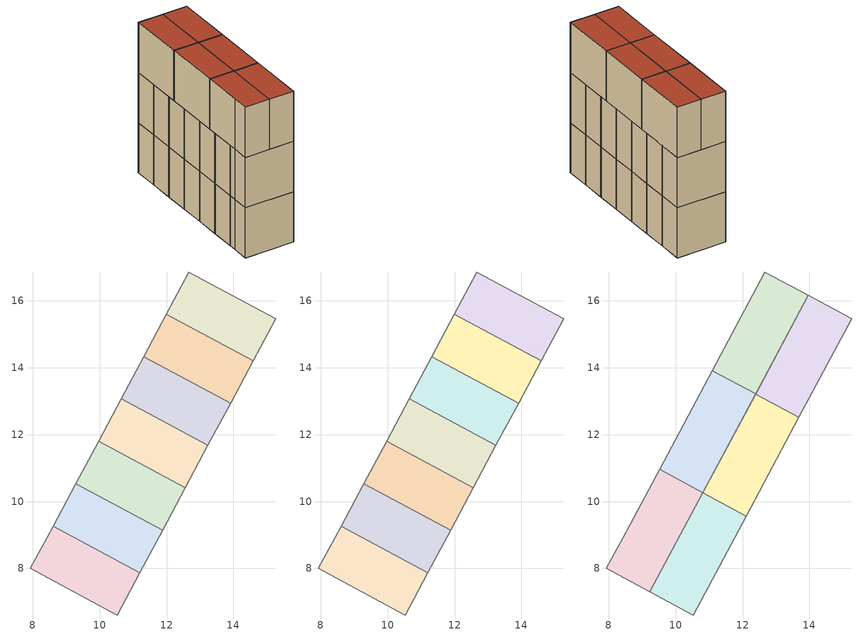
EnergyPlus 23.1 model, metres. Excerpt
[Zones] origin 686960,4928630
5466c3e88898cada_F0_dwelling_0
 floor ground (EU_floor_Construction): 14.59,14.21 15.27,15.47 12.67,16.86 11.99,15.6 z0
 wall adiabatic (EU_wall_Construction): 11.99,15.6 12.67,16.86 15.27,15.47 14.59,14.21 z0:3
 wall to 5466c3e88898cada_F0_dwelling_1 (EU_wall_Construction): 14.59,14.21 11.99,15.6 z0:3
5466c3e88898cada_F0_dwelling_1
 floor ground (EU_floor_Construction): 13.91,12.94 14.59,14.21 11.99,15.6 11.32,14.33 z0
 wall adiabatic (EU_wall_Construction): 14.59,14.21 13.91,12.94 / 11.32,14.33 11.99,15.6 z0:3
 wall to 5466c3e88898cada_F0_dwelling_2 (EU_wall_Construction): 13.91,12.94 11.32,14.33 z0:3
5466c3e88898cada_F0_dwelling_2
 floor ground (EU_floor_Construction): 13.24,11.68 13.91,12.94 11.32,14.33 10.64,13.07 z0
 wall adiabatic (EU_wall_Construction): 13.91,12.94 13.24,11.68 / 10.64,13.07 11.32,14.33 z0:3
 wall to 5466c3e88898cada_F0_dwelling_3 (EU_wall_Construction): 13.24,11.68 10.64,13.07 z0:3
5466c3e88898cada_F0_dwelling_3
 floor ground (EU_floor_Construction): 12.56,10.41 13.24,11.68 10.64,13.07 9.97,11.8 z0
 wall adiabatic (EU_wall_Construction): 13.24,11.68 12.56,10.41 / 9.97,11.8 10.64,13.07 z0:3
 wall to 5466c3e88898cada_F0_dwelling_4 (EU_wall_Construction): 12.56,10.41 9.97,11.8 z0:3
5466c3e88898cada_F0_dwelling_4
 floor ground (EU_floor_Construction): 11.88,9.15 12.56,10.41 9.97,11.8 9.29,10.53 z0
 wall adiabatic (EU_wall_Construction): 12.56,10.41 11.88,9.15 / 9.29,10.53 9.97,11.8 z0:3
 wall to 5466c3e88898cada_F0_dwelling_5 (EU_wall_Construction): 11.88,9.15 9.29,10.53 z0:3
5466c3e88898cada_F0_dwelling_5
 floor ground (EU_floor_Construction): 11.2,7.88 11.88,9.15 9.29,10.53 8.62,9.26 z0
 wall adiabatic (EU_wall_Construction): 11.88,9.15 11.2,7.88 / 8.62,9.26 9.29,10.53 z0:3
 wall to 5466c3e88898cada_F0_dwelling_6 (EU_wall_Construction): 11.2,7.88 8.62,9.26 z0:3
5466c3e88898cada_F0_dwelling_6
 floor ground (EU_floor_Construction): 10.53,6.61 11.2,7.88 8.62,9.26 8.43,8.9 7.93,8.01 z0
 wall adiabatic (EU_wall_Construction): 11.2,7.88 10.53,6.61 7.93,8.01 8.43,8.9 8.62,9.26 z0:3
5466c3e88898cada_F1_dwelling_0
 floor to 5466c3e88898cada_F0_dwelling_0 (EU_floor_Construction): 14.59,14.21 15.27,15.47 12.67,16.86 11.99,15.6 z3
 wall adiabatic (EU_wall_Construction): 11.99,15.6 12.67,16.86 15.27,15.47 14.59,14.21 z3:6
 wall to 5466c3e88898cada_F1_dwelling_1 (EU_wall_Construction): 14.59,14.21 11.99,15.6 z3:6
5466c3e88898cada_F1_dwelling_1
 floor to 5466c3e88898cada_F0_dwelling_1 (EU_floor_Construction): 13.91,12.94 14.59,14.21 11.99,15.6 11.32,14.33 z3
 wall adiabatic (EU_wall_Construction): 14.59,14.21 13.91,12.94 / 11.32,14.33 11.99,15.6 z3:6
 wall to 5466c3e88898cada_F1_dwelling_2 (EU_wall_Construction): 13.91,12.94 11.32,14.33 z3:6
5466c3e88898cada_F1_dwelling_2
 floor to 5466c3e88898cada_F0_dwelling_2 (EU_floor_Construction): 13.24,11.68 13.91,12.94 11.32,14.33 10.64,13.07 z3
 wall adiabatic (EU_wall_Construction): 13.91,12.94 13.24,11.68 / 10.64,13.07 11.32,14.33 z3:6
 wall to 5466c3e88898cada_F1_dwelling_3 (EU_wall_Construction): 13.24,11.68 10.64,13.07 z3:6
5466c3e88898cada_F1_dwelling_3
 floor to 5466c3e88898cada_F0_dwelling_3 (EU_floor_Construction): 12.56,10.41 13.24,11.68 10.64,13.07 9.97,11.8 z3
 wall adiabatic (EU_wall_Construction): 13.24,11.68 12.56,10.41 / 9.97,11.8 10.64,13.07 z3:6
 wall to 5466c3e88898cada_F1_dwelling_4 (EU_wall_Construction): 12.56,10.41 9.97,11.8 z3:6
 ceiling adiabatic (EU_roof_Construction): 13.24,11.68 12.56,10.41 11.26,11.11 11.94,12.37 z6
5466c3e88898cada_F1_dwelling_4
 floor to 5466c3e88898cada_F0_dwelling_4 (EU_floor_Construction): 11.88,9.15 12.56,10.41 9.97,11.8 9.29,10.53 z3
 wall adiabatic (EU_wall_Construction): 12.56,10.41 11.88,9.15 / 9.29,10.53 9.97,11.8 z3:6
 wall to 5466c3e88898cada_F1_dwelling_5 (EU_wall_Construction): 11.88,9.15 9.29,10.53 z3:6
5466c3e88898cada_F1_dwelling_5
 floor to 5466c3e88898cada_F0_dwelling_5 (EU_floor_Construction): 11.2,7.88 11.88,9.15 9.29,10.53 8.62,9.26 z3
 wall adiabatic (EU_wall_Construction): 11.88,9.15 11.2,7.88 / 8.62,9.26 9.29,10.53 z3:6
 wall to 5466c3e88898cada_F1_dwelling_6 (EU_wall_Construction): 11.2,7.88 8.62,9.26 z3:6
5466c3e88898cada_F1_dwelling_6
 floor to 5466c3e88898cada_F0_dwelling_6 (EU_floor_Construction): 10.53,6.61 11.2,7.88 8.62,9.26 8.43,8.9 7.93,8.01 z3
 wall adiabatic (EU_wall_Construction): 11.2,7.88 10.53,6.61 7.93,8.01 8.43,8.9 8.62,9.26 z3:6
5466c3e88898cada_F2_dwelling_0
 floor to 5466c3e88898cada_F1_dwelling_0 (EU_floor_Construction): 13.29,14.9 13.97,16.16 12.67,16.86 11.99,15.6 z6
 floor to 5466c3e88898cada_F1_dwelling_1 (EU_floor_Construction): 12.62,13.64 13.29,14.9 11.99,15.6 11.32,14.33 z6
 floor to 5466c3e88898cada_F1_dwelling_2 (EU_floor_Construction): 12.39,13.22 12.62,13.64 11.32,14.33 11.1,13.92 z6
 wall adiabatic (EU_wall_Construction): 11.1,13.92 12.67,16.86 13.97,16.16 12.4,13.22 z6:9
 wall to 5466c3e88898cada_F2_dwelling_1 (EU_wall_Construction): 12.4,13.22 11.1,13.92 z6:9
 roof outside (EU_roof_Construction): 13.97,16.16 12.4,13.22 11.1,13.92 12.67,16.86 z9
5466c3e88898cada_F2_dwelling_1
 floor to 5466c3e88898cada_F1_dwelling_3 (EU_floor_Construction): 11.26,11.11 11.94,12.37 10.64,13.07 9.97,11.8 z6
 floor to 5466c3e88898cada_F1_dwelling_4 (EU_floor_Construction): 10.81,10.27 11.26,11.11 9.97,11.8 9.52,10.96 z6
 floor to 5466c3e88898cada_F1_dwelling_2 (EU_floor_Construction): 11.94,12.37 12.39,13.22 11.1,13.92 10.64,13.07 z6
 wall adiabatic (EU_wall_Construction): 12.4,13.22 10.81,10.27 / 9.52,10.96 11.1,13.92 z6:9
 wall to 5466c3e88898cada_F2_dwelling_2 (EU_wall_Construction): 10.81,10.27 9.52,10.96 z6:9
 roof outside (EU_roof_Construction): 12.4,13.22 10.81,10.27 9.52,10.96 11.1,13.92 z9
5466c3e88898cada_F2_dwelling_2
 floor to 5466c3e88898cada_F1_dwelling_5 (EU_floor_Construction): 9.91,8.57 10.59,9.84 9.29,10.53 8.62,9.26 z6
 floor to 5466c3e88898cada_F1_dwelling_6 (EU_floor_Construction): 9.23,7.31 9.91,8.57 8.62,9.26 8.43,8.9 7.93,8.01 z6
 floor to 5466c3e88898cada_F1_dwelling_4 (EU_floor_Construction): 10.59,9.84 10.81,10.27 9.52,10.96 9.29,10.53 z6
 wall adiabatic (EU_wall_Construction): 10.81,10.27 9.23,7.31 7.93,8.01 8.43,8.9 9.52,10.96 z6:9
 roof outside (EU_roof_Construction): 10.81,10.27 9.23,7.31 7.93,8.01 8.43,8.9 9.52,10.96 z9
5466c3e88898cada_F2_dwelling_3
 floor to 5466c3e88898cada_F1_dwelling_1 (EU_floor_Construction): 13.91,12.94 14.59,14.21 13.29,14.9 12.62,13.64 z6
 floor to 5466c3e88898cada_F1_dwelling_0 (EU_floor_Construction): 14.59,14.21 15.27,15.47 13.97,16.16 13.29,14.9 z6
 floor to 5466c3e88898cada_F1_dwelling_2 (EU_floor_Construction): 13.69,12.52 13.91,12.94 12.62,13.64 12.39,13.21 z6
 wall adiabatic (EU_wall_Construction): 12.39,13.21 13.97,16.16 15.27,15.47 13.69,12.52 z6:9
 wall to 5466c3e88898cada_F2_dwelling_4 (EU_wall_Construction): 13.69,12.52 12.39,13.21 z6:9
 roof outside (EU_roof_Construction): 15.27,15.47 13.69,12.52 12.39,13.21 13.97,16.16 z9
5466c3e88898cada_F2_dwelling_4
 floor to 5466c3e88898cada_F1_dwelling_2 (EU_floor_Construction): 13.24,11.68 13.69,12.52 12.39,13.21 11.94,12.37 z6
 floor to 5466c3e88898cada_F1_dwelling_4 (EU_floor_Construction): 12.11,9.56 12.56,10.41 11.26,11.11 10.81,10.26 z6
 floor adiabatic (EU_floor_Construction): 12.56,10.41 12.11,9.56 13.24,11.68 11.94,12.37 11.26,11.11 z6
 wall adiabatic (EU_wall_Construction): 13.69,12.52 12.11,9.56 / 10.81,10.26 12.39,13.21 z6:9
 wall to 5466c3e88898cada_F2_dwelling_5 (EU_wall_Construction): 12.11,9.56 10.81,10.26 z6:9
 roof outside (EU_roof_Construction): 13.69,12.52 12.11,9.56 10.81,10.26 12.39,13.21 z9
5466c3e88898cada_F2_dwelling_5
 floor to 5466c3e88898cada_F1_dwelling_4 (EU_floor_Construction): 11.88,9.15 12.11,9.56 10.81,10.26 10.59,9.84 z6
 floor to 5466c3e88898cada_F1_dwelling_5 (EU_floor_Construction): 11.2,7.88 11.88,9.15 10.59,9.84 9.91,8.57 z6
 floor to 5466c3e88898cada_F1_dwelling_6 (EU_floor_Construction): 10.53,6.61 11.2,7.88 9.91,8.57 9.23,7.31 z6
 wall adiabatic (EU_wall_Construction): 12.11,9.56 10.53,6.61 9.23,7.31 10.81,10.26 z6:9
 roof outside (EU_roof_Construction): 12.11,9.56 10.53,6.61 9.23,7.31 10.81,10.26 z9
[Building]
EU S2 Campaign: North Axis=0; Terrain=City; Solar Distribution=FullExterior
[Site:Location]
Bologna: Latitude=44.5; Longitude=11.25; Time Zone=1; Elevation=37
[SizingPeriod:WeatherFileDays]
AnnualSizingPeriod: Begin Month=1; Begin Day of Month=1; End Month=12; End Day of Month=31; Day of Week for Start Day=Monday; Use Weather File Daylight Saving Period=No; Use Weather File Rain and Snow Indicators=No
[MATERIAL]
EU_InternalMass_Material: Roughness=MediumRough; Thickness=0.1; Conductivity=1; Density=1800; Specific Heat=900; Thermal Absorptance=0.9; Solar Absorptance=0.7; Visible Absorptance=0.7
[MATERIAL:NOMASS] Roughness=MediumRough; Thermal Absorptance=0.9; Solar Absorptance=0.7; Visible Absorptance=0.7
Name | Thermal Resistance
EU_wall_NoMass | 0.781309
EU_roof_NoMass | 0.418499
EU_floor_NoMass | 0.563442
[CONSTRUCTION]
EU_wall_Construction: EU_wall_NoMass
EU_roof_Construction: EU_roof_NoMass
EU_floor_Construction: EU_floor_NoMass
EU_InternalMass_Construction: EU_InternalMass_Material
[ZONE] Type=1; Multiplier=1; Ceiling Height=autocalculate; Floor Area=autocalculate; Part of Total Floor Area=Yes
Name | Volume
5466c3e88898cada_F0_dwelling_0; 5466c3e88898cada_F1_dwelling_0 | 12.6577
5466c3e88898cada_F2_dwelling_0; 5466c3e88898cada_F2_dwelling_3 | 14.7664
5466c3e88898cada_F0_dwelling_1; 5466c3e88898cada_F1_dwelling_1 | 12.6497
5466c3e88898cada_F2_dwelling_1; 5466c3e88898cada_F2_dwelling_4 | 14.7649
5466c3e88898cada_F0_dwelling_2; 5466c3e88898cada_F1_dwelling_2; 5466c3e88898cada_F0_dwelling_3; 5466c3e88898cada_F1_dwelling_3; 5466c3e88898cada_F0_dwelling_5; 5466c3e88898cada_F1_dwelling_5 | 12.6599
5466c3e88898cada_F2_dwelling_2 | 14.7671
5466c3e88898cada_F0_dwelling_4; 5466c3e88898cada_F1_dwelling_4 | 12.6511
5466c3e88898cada_F2_dwelling_5 | 14.7627
5466c3e88898cada_F0_dwelling_6; 5466c3e88898cada_F1_dwelling_6 | 12.6555
[INTERNALMASS] Construction=EU_InternalMass_Construction
Name | Zone or ZoneList | Surface Area
5466c3e88898cada_F0_dwelling_0_EU_InternalMass | 5466c3e88898cada_F0_dwelling_0 | 4.21946
5466c3e88898cada_F0_dwelling_1_EU_InternalMass | 5466c3e88898cada_F0_dwelling_1 | 4.21657
5466c3e88898cada_F0_dwelling_2_EU_InternalMass | 5466c3e88898cada_F0_dwelling_2 | 4.2197
5466c3e88898cada_F0_dwelling_3_EU_InternalMass | 5466c3e88898cada_F0_dwelling_3 | 4.22004
5466c3e88898cada_F0_dwelling_4_EU_InternalMass | 5466c3e88898cada_F0_dwelling_4 | 4.21689
5466c3e88898cada_F0_dwelling_5_EU_InternalMass | 5466c3e88898cada_F0_dwelling_5 | 4.21987
5466c3e88898cada_F0_dwelling_6_EU_InternalMass | 5466c3e88898cada_F0_dwelling_6 | 4.21843
5466c3e88898cada_F1_dwelling_0_EU_InternalMass | 5466c3e88898cada_F1_dwelling_0 | 4.21946
5466c3e88898cada_F1_dwelling_1_EU_InternalMass | 5466c3e88898cada_F1_dwelling_1 | 4.21657
5466c3e88898cada_F1_dwelling_2_EU_InternalMass | 5466c3e88898cada_F1_dwelling_2 | 4.2197
5466c3e88898cada_F1_dwelling_3_EU_InternalMass | 5466c3e88898cada_F1_dwelling_3 | 4.22004
5466c3e88898cada_F1_dwelling_4_EU_InternalMass | 5466c3e88898cada_F1_dwelling_4 | 4.21689
5466c3e88898cada_F1_dwelling_5_EU_InternalMass | 5466c3e88898cada_F1_dwelling_5 | 4.21987
5466c3e88898cada_F1_dwelling_6_EU_InternalMass | 5466c3e88898cada_F1_dwelling_6 | 4.21843
5466c3e88898cada_F2_dwelling_0_EU_InternalMass | 5466c3e88898cada_F2_dwelling_0 | 4.92226
5466c3e88898cada_F2_dwelling_1_EU_InternalMass | 5466c3e88898cada_F2_dwelling_1 | 4.92155
5466c3e88898cada_F2_dwelling_2_EU_InternalMass | 5466c3e88898cada_F2_dwelling_2 | 4.92216
5466c3e88898cada_F2_dwelling_3_EU_InternalMass | 5466c3e88898cada_F2_dwelling_3 | 4.92217
5466c3e88898cada_F2_dwelling_4_EU_InternalMass | 5466c3e88898cada_F2_dwelling_4 | 4.92148
5466c3e88898cada_F2_dwelling_5_EU_InternalMass | 5466c3e88898cada_F2_dwelling_5 | 4.92094
[OTHEREQUIPMENT] Fuel Type=Electricity; Design Level Calculation Method=Watts/Area; Power per Zone Floor Area=1; Fraction Latent=0; Fraction Radiant=0; Fraction Lost=0; Carbon Dioxide Generation Rate=0; EndUse Subcategory=EU_Step8_InternalGains
Name | Zone or ZoneList or Space or SpaceList | Schedule
EU_Step8_InternalGain_5466c3e88898cada_F0_dwelling_0_f000 | 5466c3e88898cada_F0_dwelling_0 | EU_Step8_GainSchedule_5466c3e88898cada_F0_dwelling_0_f000
EU_Step8_InternalGain_5466c3e88898cada_F0_dwelling_1_f000 | 5466c3e88898cada_F0_dwelling_1 | EU_Step8_GainSchedule_5466c3e88898cada_F0_dwelling_1_f000
EU_Step8_InternalGain_5466c3e88898cada_F0_dwelling_2_f000 | 5466c3e88898cada_F0_dwelling_2 | EU_Step8_GainSchedule_5466c3e88898cada_F0_dwelling_2_f000
EU_Step8_InternalGain_5466c3e88898cada_F0_dwelling_3_f000 | 5466c3e88898cada_F0_dwelling_3 | EU_Step8_GainSchedule_5466c3e88898cada_F0_dwelling_3_f000
EU_Step8_InternalGain_5466c3e88898cada_F0_dwelling_4_f000 | 5466c3e88898cada_F0_dwelling_4 | EU_Step8_GainSchedule_5466c3e88898cada_F0_dwelling_4_f000
EU_Step8_InternalGain_5466c3e88898cada_F0_dwelling_5_f000 | 5466c3e88898cada_F0_dwelling_5 | EU_Step8_GainSchedule_5466c3e88898cada_F0_dwelling_5_f000
EU_Step8_InternalGain_5466c3e88898cada_F0_dwelling_6_f000 | 5466c3e88898cada_F0_dwelling_6 | EU_Step8_GainSchedule_5466c3e88898cada_F0_dwelling_6_f000
EU_Step8_InternalGain_5466c3e88898cada_F1_dwelling_0_f000 | 5466c3e88898cada_F1_dwelling_0 | EU_Step8_GainSchedule_5466c3e88898cada_F1_dwelling_0_f000
EU_Step8_InternalGain_5466c3e88898cada_F1_dwelling_1_f000 | 5466c3e88898cada_F1_dwelling_1 | EU_Step8_GainSchedule_5466c3e88898cada_F1_dwelling_1_f000
EU_Step8_InternalGain_5466c3e88898cada_F1_dwelling_2_f000 | 5466c3e88898cada_F1_dwelling_2 | EU_Step8_GainSchedule_5466c3e88898cada_F1_dwelling_2_f000
EU_Step8_InternalGain_5466c3e88898cada_F1_dwelling_3_f000 | 5466c3e88898cada_F1_dwelling_3 | EU_Step8_GainSchedule_5466c3e88898cada_F1_dwelling_3_f000
EU_Step8_InternalGain_5466c3e88898cada_F1_dwelling_4_f000 | 5466c3e88898cada_F1_dwelling_4 | EU_Step8_GainSchedule_5466c3e88898cada_F1_dwelling_4_f000
EU_Step8_InternalGain_5466c3e88898cada_F1_dwelling_5_f000 | 5466c3e88898cada_F1_dwelling_5 | EU_Step8_GainSchedule_5466c3e88898cada_F1_dwelling_5_f000
EU_Step8_InternalGain_5466c3e88898cada_F1_dwelling_6_f000 | 5466c3e88898cada_F1_dwelling_6 | EU_Step8_GainSchedule_5466c3e88898cada_F1_dwelling_6_f000
EU_Step8_InternalGain_5466c3e88898cada_F2_dwelling_0_f000 | 5466c3e88898cada_F2_dwelling_0 | EU_Step8_GainSchedule_5466c3e88898cada_F2_dwelling_0_f000
EU_Step8_InternalGain_5466c3e88898cada_F2_dwelling_1_f000 | 5466c3e88898cada_F2_dwelling_1 | EU_Step8_GainSchedule_5466c3e88898cada_F2_dwelling_1_f000
EU_Step8_InternalGain_5466c3e88898cada_F2_dwelling_2_f000 | 5466c3e88898cada_F2_dwelling_2 | EU_Step8_GainSchedule_5466c3e88898cada_F2_dwelling_2_f000
EU_Step8_InternalGain_5466c3e88898cada_F2_dwelling_3_f000 | 5466c3e88898cada_F2_dwelling_3 | EU_Step8_GainSchedule_5466c3e88898cada_F2_dwelling_3_f000
EU_Step8_InternalGain_5466c3e88898cada_F2_dwelling_4_f000 | 5466c3e88898cada_F2_dwelling_4 | EU_Step8_GainSchedule_5466c3e88898cada_F2_dwelling_4_f000
EU_Step8_InternalGain_5466c3e88898cada_F2_dwelling_5_f000 | 5466c3e88898cada_F2_dwelling_5 | EU_Step8_GainSchedule_5466c3e88898cada_F2_dwelling_5_f000
[ZONEVENTILATION:DESIGNFLOWRATE] Schedule=EU_AlwaysOn; Design Flow Rate Calculation Method=AirChanges/Hour; Air Changes per Hour=0.692607; Ventilation Type=Natural; Fan Pressure Rise=0; Fan Total Efficiency=1; Constant Term Coefficient=1; Temperature Term Coefficient=0; Velocity Term Coefficient=0; Velocity Squared Term Coefficient=0; Minimum Indoor Temperature=-100; Maximum Indoor Temperature=100; Delta Temperature=-100; Minimum Outdoor Temperature=-100; Maximum Outdoor Temperature=100; Maximum Wind Speed=40
Name | Zone or ZoneList or Space or SpaceList
EU_ConstantAir_5466c3e88898cada_F0_dwelling_0 | 5466c3e88898cada_F0_dwelling_0
EU_ConstantAir_5466c3e88898cada_F0_dwelling_1 | 5466c3e88898cada_F0_dwelling_1
EU_ConstantAir_5466c3e88898cada_F0_dwelling_2 | 5466c3e88898cada_F0_dwelling_2
EU_ConstantAir_5466c3e88898cada_F0_dwelling_3 | 5466c3e88898cada_F0_dwelling_3
EU_ConstantAir_5466c3e88898cada_F0_dwelling_4 | 5466c3e88898cada_F0_dwelling_4
EU_ConstantAir_5466c3e88898cada_F0_dwelling_5 | 5466c3e88898cada_F0_dwelling_5
EU_ConstantAir_5466c3e88898cada_F0_dwelling_6 | 5466c3e88898cada_F0_dwelling_6
EU_ConstantAir_5466c3e88898cada_F1_dwelling_0 | 5466c3e88898cada_F1_dwelling_0
EU_ConstantAir_5466c3e88898cada_F1_dwelling_1 | 5466c3e88898cada_F1_dwelling_1
EU_ConstantAir_5466c3e88898cada_F1_dwelling_2 | 5466c3e88898cada_F1_dwelling_2
EU_ConstantAir_5466c3e88898cada_F1_dwelling_3 | 5466c3e88898cada_F1_dwelling_3
EU_ConstantAir_5466c3e88898cada_F1_dwelling_4 | 5466c3e88898cada_F1_dwelling_4
EU_ConstantAir_5466c3e88898cada_F1_dwelling_5 | 5466c3e88898cada_F1_dwelling_5
EU_ConstantAir_5466c3e88898cada_F1_dwelling_6 | 5466c3e88898cada_F1_dwelling_6
EU_ConstantAir_5466c3e88898cada_F2_dwelling_0 | 5466c3e88898cada_F2_dwelling_0
EU_ConstantAir_5466c3e88898cada_F2_dwelling_1 | 5466c3e88898cada_F2_dwelling_1
EU_ConstantAir_5466c3e88898cada_F2_dwelling_2 | 5466c3e88898cada_F2_dwelling_2
EU_ConstantAir_5466c3e88898cada_F2_dwelling_3 | 5466c3e88898cada_F2_dwelling_3
EU_ConstantAir_5466c3e88898cada_F2_dwelling_4 | 5466c3e88898cada_F2_dwelling_4
EU_ConstantAir_5466c3e88898cada_F2_dwelling_5 | 5466c3e88898cada_F2_dwelling_5
[HVACTEMPLATE:THERMOSTAT] Constant Heating Setpoint=20; Constant Cooling Setpoint=50
EU_HeatOnly_5466c3e88898cada_F0_dwelling_0; EU_HeatOnly_5466c3e88898cada_F0_dwelling_1; EU_HeatOnly_5466c3e88898cada_F0_dwelling_2; EU_HeatOnly_5466c3e88898cada_F0_dwelling_3; EU_HeatOnly_5466c3e88898cada_F0_dwelling_4; EU_HeatOnly_5466c3e88898cada_F0_dwelling_5; EU_HeatOnly_5466c3e88898cada_F0_dwelling_6; EU_HeatOnly_5466c3e88898cada_F1_dwelling_0; EU_HeatOnly_5466c3e88898cada_F1_dwelling_1; EU_HeatOnly_5466c3e88898cada_F1_dwelling_2; EU_HeatOnly_5466c3e88898cada_F1_dwelling_3; EU_HeatOnly_5466c3e88898cada_F1_dwelling_4; EU_HeatOnly_5466c3e88898cada_F1_dwelling_5; EU_HeatOnly_5466c3e88898cada_F1_dwelling_6; EU_HeatOnly_5466c3e88898cada_F2_dwelling_0; EU_HeatOnly_5466c3e88898cada_F2_dwelling_1; EU_HeatOnly_5466c3e88898cada_F2_dwelling_2; EU_HeatOnly_5466c3e88898cada_F2_dwelling_3; EU_HeatOnly_5466c3e88898cada_F2_dwelling_4; EU_HeatOnly_5466c3e88898cada_F2_dwelling_5
[HVACTEMPLATE:ZONE:IDEALLOADSAIRSYSTEM] System Availability Schedule=EU_AlwaysOn; Maximum Heating Supply Air Temperature=50; Minimum Cooling Supply Air Temperature=13; Maximum Heating Supply Air Humidity Ratio=0.0156; Minimum Cooling Supply Air Humidity Ratio=0.0077; Heating Limit=NoLimit; Cooling Limit=NoLimit; Heating Availability Schedule=EU_AlwaysOn; Cooling Availability Schedule=EU_CoolingOff; Dehumidification Control Type=ConstantSensibleHeatRatio; Cooling Sensible Heat Ratio=0.7; Dehumidification Setpoint=60; Humidification Control Type=None; Humidification Setpoint=30; Outdoor Air Method=None; Outdoor Air Flow Rate per Person=0.00944; Outdoor Air Flow Rate per Zone Floor Area=0; Outdoor Air Flow Rate per Zone=0; Demand Controlled Ventilation Type=None; Outdoor Air Economizer Type=NoEconomizer; Heat Recovery Type=None; Sensible Heat Recovery Effectiveness=0.7; Latent Heat Recovery Effectiveness=0.65
Name | Template Thermostat
5466c3e88898cada_F0_dwelling_0 | EU_HeatOnly_5466c3e88898cada_F0_dwelling_0
5466c3e88898cada_F0_dwelling_1 | EU_HeatOnly_5466c3e88898cada_F0_dwelling_1
5466c3e88898cada_F0_dwelling_2 | EU_HeatOnly_5466c3e88898cada_F0_dwelling_2
5466c3e88898cada_F0_dwelling_3 | EU_HeatOnly_5466c3e88898cada_F0_dwelling_3
5466c3e88898cada_F0_dwelling_4 | EU_HeatOnly_5466c3e88898cada_F0_dwelling_4
5466c3e88898cada_F0_dwelling_5 | EU_HeatOnly_5466c3e88898cada_F0_dwelling_5
5466c3e88898cada_F0_dwelling_6 | EU_HeatOnly_5466c3e88898cada_F0_dwelling_6
5466c3e88898cada_F1_dwelling_0 | EU_HeatOnly_5466c3e88898cada_F1_dwelling_0
5466c3e88898cada_F1_dwelling_1 | EU_HeatOnly_5466c3e88898cada_F1_dwelling_1
5466c3e88898cada_F1_dwelling_2 | EU_HeatOnly_5466c3e88898cada_F1_dwelling_2
5466c3e88898cada_F1_dwelling_3 | EU_HeatOnly_5466c3e88898cada_F1_dwelling_3
5466c3e88898cada_F1_dwelling_4 | EU_HeatOnly_5466c3e88898cada_F1_dwelling_4
5466c3e88898cada_F1_dwelling_5 | EU_HeatOnly_5466c3e88898cada_F1_dwelling_5
5466c3e88898cada_F1_dwelling_6 | EU_HeatOnly_5466c3e88898cada_F1_dwelling_6
5466c3e88898cada_F2_dwelling_0 | EU_HeatOnly_5466c3e88898cada_F2_dwelling_0
5466c3e88898cada_F2_dwelling_1 | EU_HeatOnly_5466c3e88898cada_F2_dwelling_1
5466c3e88898cada_F2_dwelling_2 | EU_HeatOnly_5466c3e88898cada_F2_dwelling_2
5466c3e88898cada_F2_dwelling_3 | EU_HeatOnly_5466c3e88898cada_F2_dwelling_3
5466c3e88898cada_F2_dwelling_4 | EU_HeatOnly_5466c3e88898cada_F2_dwelling_4
5466c3e88898cada_F2_dwelling_5 | EU_HeatOnly_5466c3e88898cada_F2_dwelling_5
[SIZING:ZONE] Zone Cooling Design Supply Air Temperature Input Method=SupplyAirTemperature; Zone Cooling Design Supply Air Temperature=13; Zone Heating Design Supply Air Temperature Input Method=SupplyAirTemperature; Zone Heating Design Supply Air Temperature=50; Zone Cooling Design Supply Air Humidity Ratio=0.008; Zone Heating Design Supply Air Humidity Ratio=0.008; Cooling Design Air Flow Method=DesignDay; Cooling Design Air Flow Rate=0; Cooling Minimum Air Flow per Zone Floor Area=0.000762; Cooling Minimum Air Flow=0; Cooling Minimum Air Flow Fraction=0.2; Heating Design Air Flow Method=DesignDay; Heating Design Air Flow Rate=0; Heating Maximum Air Flow per Zone Floor Area=0.002032; Heating Maximum Air Flow=0.141576; Heating Maximum Air Flow Fraction=0.3; Account for Dedicated Outdoor Air System=No; Dedicated Outdoor Air System Control Strategy=NeutralSupplyAir; Dedicated Outdoor Air Low Setpoint Temperature for Design=autosize; Dedicated Outdoor Air High Setpoint Temperature for Design=autosize; Zone Load Sizing Method=Sensible Load Only No Latent Load; Zone Latent Cooling Design Supply Air Humidity Ratio Input Method=HumidityRatioDifference; Zone Cooling Design Supply Air Humidity Ratio Difference=0.005; Zone Latent Heating Design Supply Air Humidity Ratio Input Method=HumidityRatioDifference; Zone Humidification Design Supply Air Humidity Ratio Difference=0.005
5466c3e88898cada_F0_dwelling_0; 5466c3e88898cada_F0_dwelling_1; 5466c3e88898cada_F0_dwelling_2; 5466c3e88898cada_F0_dwelling_3; 5466c3e88898cada_F0_dwelling_4; 5466c3e88898cada_F0_dwelling_5; 5466c3e88898cada_F0_dwelling_6; 5466c3e88898cada_F1_dwelling_0; 5466c3e88898cada_F1_dwelling_1; 5466c3e88898cada_F1_dwelling_2; 5466c3e88898cada_F1_dwelling_3; 5466c3e88898cada_F1_dwelling_4; 5466c3e88898cada_F1_dwelling_5; 5466c3e88898cada_F1_dwelling_6; 5466c3e88898cada_F2_dwelling_0; 5466c3e88898cada_F2_dwelling_1; 5466c3e88898cada_F2_dwelling_2; 5466c3e88898cada_F2_dwelling_3; 5466c3e88898cada_F2_dwelling_4; 5466c3e88898cada_F2_dwelling_5
[SCHEDULE:CONSTANT]
Name | Hourly Value
EU_AlwaysOn | 1
EU_CoolingOff | 0
[SCHEDULE:FILE] Column Number=1; Rows to Skip at Top=0; Number of Hours of Data=8760; Column Separator=Comma; Interpolate to Timestep=No; Minutes per Item=60; Adjust Schedule for Daylight Savings=Yes
Name | File
EU_Step8_GainSchedule_5466c3e88898cada_F0_dwelling_0_f000 | ../../schedules/5466c3e88898cada/5466c3e88898cada_F0_dwelling_0_f000_gain.csv
EU_Step8_GainSchedule_5466c3e88898cada_F0_dwelling_1_f000 | ../../schedules/5466c3e88898cada/5466c3e88898cada_F0_dwelling_1_f000_gain.csv
EU_Step8_GainSchedule_5466c3e88898cada_F0_dwelling_2_f000 | ../../schedules/5466c3e88898cada/5466c3e88898cada_F0_dwelling_2_f000_gain.csv
EU_Step8_GainSchedule_5466c3e88898cada_F0_dwelling_3_f000 | ../../schedules/5466c3e88898cada/5466c3e88898cada_F0_dwelling_3_f000_gain.csv
EU_Step8_GainSchedule_5466c3e88898cada_F0_dwelling_4_f000 | ../../schedules/5466c3e88898cada/5466c3e88898cada_F0_dwelling_4_f000_gain.csv
EU_Step8_GainSchedule_5466c3e88898cada_F0_dwelling_5_f000 | ../../schedules/5466c3e88898cada/5466c3e88898cada_F0_dwelling_5_f000_gain.csv
EU_Step8_GainSchedule_5466c3e88898cada_F0_dwelling_6_f000 | ../../schedules/5466c3e88898cada/5466c3e88898cada_F0_dwelling_6_f000_gain.csv
EU_Step8_GainSchedule_5466c3e88898cada_F1_dwelling_0_f000 | ../../schedules/5466c3e88898cada/5466c3e88898cada_F1_dwelling_0_f000_gain.csv
EU_Step8_GainSchedule_5466c3e88898cada_F1_dwelling_1_f000 | ../../schedules/5466c3e88898cada/5466c3e88898cada_F1_dwelling_1_f000_gain.csv
EU_Step8_GainSchedule_5466c3e88898cada_F1_dwelling_2_f000 | ../../schedules/5466c3e88898cada/5466c3e88898cada_F1_dwelling_2_f000_gain.csv
EU_Step8_GainSchedule_5466c3e88898cada_F1_dwelling_3_f000 | ../../schedules/5466c3e88898cada/5466c3e88898cada_F1_dwelling_3_f000_gain.csv
EU_Step8_GainSchedule_5466c3e88898cada_F1_dwelling_4_f000 | ../../schedules/5466c3e88898cada/5466c3e88898cada_F1_dwelling_4_f000_gain.csv
EU_Step8_GainSchedule_5466c3e88898cada_F1_dwelling_5_f000 | ../../schedules/5466c3e88898cada/5466c3e88898cada_F1_dwelling_5_f000_gain.csv
EU_Step8_GainSchedule_5466c3e88898cada_F1_dwelling_6_f000 | ../../schedules/5466c3e88898cada/5466c3e88898cada_F1_dwelling_6_f000_gain.csv
EU_Step8_GainSchedule_5466c3e88898cada_F2_dwelling_0_f000 | ../../schedules/5466c3e88898cada/5466c3e88898cada_F2_dwelling_0_f000_gain.csv
EU_Step8_GainSchedule_5466c3e88898cada_F2_dwelling_1_f000 | ../../schedules/5466c3e88898cada/5466c3e88898cada_F2_dwelling_1_f000_gain.csv
EU_Step8_GainSchedule_5466c3e88898cada_F2_dwelling_2_f000 | ../../schedules/5466c3e88898cada/5466c3e88898cada_F2_dwelling_2_f000_gain.csv
EU_Step8_GainSchedule_5466c3e88898cada_F2_dwelling_3_f000 | ../../schedules/5466c3e88898cada/5466c3e88898cada_F2_dwelling_3_f000_gain.csv
EU_Step8_GainSchedule_5466c3e88898cada_F2_dwelling_4_f000 | ../../schedules/5466c3e88898cada/5466c3e88898cada_F2_dwelling_4_f000_gain.csv
EU_Step8_GainSchedule_5466c3e88898cada_F2_dwelling_5_f000 | ../../schedules/5466c3e88898cada/5466c3e88898cada_F2_dwelling_5_f000_gain.csv
